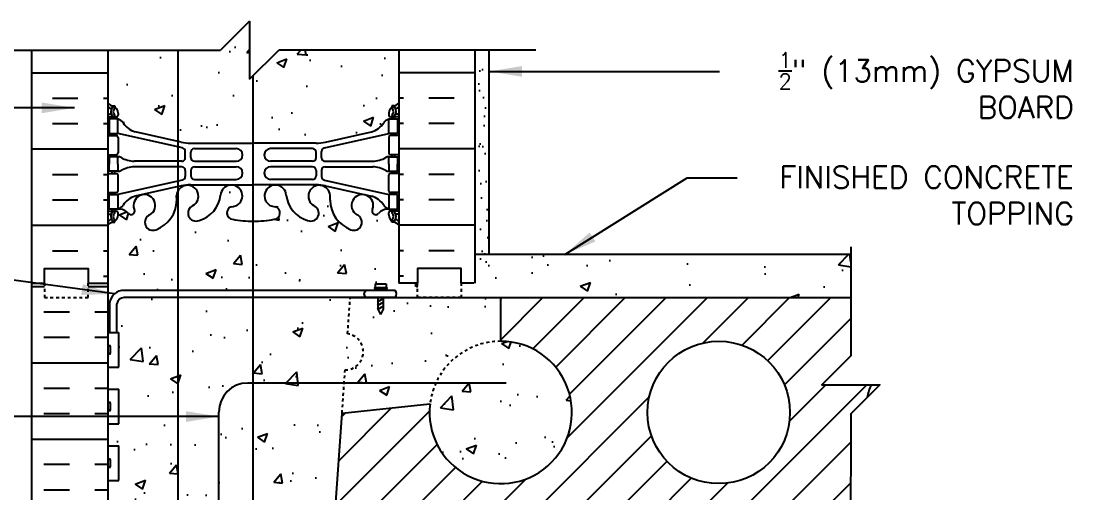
# Model space of a CAD drawing. Header units: inches. Extents: x 241.8 to 298.1, y 186.8 to 251.2.
# Drawn here: x 261.93 to 298.08, y 234.98 to 251.22 of the extents above; entities that cross this region are included whole.
import ezdxf

# ---------------------------------------------------------------- set-up
doc = ezdxf.new("R2010")
doc.units = ezdxf.units.IN
doc.header["$LTSCALE"] = 0.5
doc.header["$MEASUREMENT"] = 0
doc.linetypes.add('DASHED2', pattern=[0.375, 0.25, -0.125])
doc.linetypes.add('HIDDEN2', pattern=[0.1875, 0.125, -0.0625])
for name, color, linetype in [('HATCH', 12, 'Continuous'), ('Hidden2', 12, 'HIDDEN2'), ('line25', 2, 'Continuous'), ('LINE3', 3, 'Continuous'), ('LINE50', 5, 'Continuous'), ('LINE9', 9, 'Continuous'), ('TEXT', 4, 'Continuous'), ('Web_Edge', 9, 'Continuous')]:
    doc.layers.add(name, color=color, linetype=linetype)
doc.styles.add('DIM', font='romans.shx', dxfattribs={"width": 0.7})
doc.styles.add('ROMANS', font='romans.shx', dxfattribs={"height": 0.75})
doc.dimstyles.new('ext_12', dxfattribs={"dimscale": 12, "dimtxt": 0.09375, "dimasz": 0.09375, "dimexe": 0.09375, "dimexo": 0.0625, "dimgap": 0.0625, "dimtad": 1, "dimdec": 1, "dimzin": 3, "dimdsep": 46, "dimlunit": 4, "dimtxsty": 'DIM', "dimcen": 0.09, "dimdle": 0.09375, "dimclrt": 4, "dimadec": 0, "dimazin": 0, "dimtfac": 1, "dimtdec": 1, "dimtmove": 2, "dimatfit": 3, "dimfxl": 1, "dimfrac": 2, "dimtolj": 1, "dimtzin": 0, "dimarcsym": 0})

msp = doc.modelspace()

# ---------------------------------------------------------------- hatches: boundary and pattern name
at = {"layer": 'HATCH'}
h = msp.add_hatch(dxfattribs=at)
h.set_pattern_fill('AR-CONC', color=256, scale=0.5)
h.set_pattern_definition([(50, (0, 0), (3.5863, -0.31376), [0.375, -4.125]), (355, (0, 0), (-0.693757, 3.76096), [0.3, -3.3]), (100.4514, (0.299, -0.026), (2.892544, 3.4472), [0.3187, -3.50571]), (46.1842, (0, 1), (5.336207, -0.827596), [0.5625, -6.1875]), (96.6356, (0.4447, 0.931), (4.67331, 4.87059), [0.47805, -5.25857]), (351.1842, (0, 1), (4.67331, 4.87059), [0.45, -4.95]), (21, (0.5, 0.75), (2.984535, -2.013094), [0.375, -4.125]), (326, (0.5, 0.75), (1.216577, 3.62575), [0.3, -3.3]), (71.4514, (0.7487, 0.5822), (4.201112, 1.612656), [0.3187, -3.50571]), (37.5, (0, 0), (0.0607993, 1.6644693), [0, -3.26, 0, -3.35, 0, -3.3125]), (7.5, (0, 0), (1.315348, 1.9720586), [0, -1.91, 0, -3.185, 0, -1.2625]), (327.5, (-1.115, 0), (2.669112, -0.1127744), [0, -1.25, 0, -3.9, 0, -5.175]), (317.5, (-1.615, 0), (2.915931, 0.500525), [0, -1.625, 0, -2.59, 0, -3.675])])
h.paths.add_polyline_path([(272.972, 237.726), (273.075, 239.208, 0.932515), (273.162, 240.452), (273.25, 241.699), (265.467, 241.699, 0.366745), (265.223, 241.488), (265.223, 240.504), (265.286, 240.504), (265.286, 239.304), (264.921, 239.304), (264.921, 238.554), (265.286, 238.554), (265.286, 237.354), (264.921, 237.354), (264.921, 236.604), (265.286, 236.604), (265.286, 235.404), (264.921, 235.404), (264.921, 234.654), (265.286, 234.654), (265.286, 233.851, -0.162203), (265.452, 233.723, -0.520567), (266.088, 233.723, -0.520567), (266.523, 233.704, -0.520567), (267.333, 233.704, -0.520567), (267.604, 233.704, -0.520567), (268.192, 233.704, -0.520567), (268.704, 233.704, -0.520567), (269.09, 233.704, -0.520567), (269.534, 233.704, -0.520567), (269.977, 233.704, -0.520567), (270.421, 233.704, -0.520567), (270.701, 233.704, -0.512435), (270.921, 233.697, -0.512435), (271.141, 233.704, -0.520567), (271.421, 233.704, -0.520567), (271.865, 233.704, -0.520567), (272.309, 233.704, -0.203298), (272.488, 233.816, -0.626547), (272.734, 234.322)])
h.paths.add_polyline_path([(278.429, 240.199), (278.429, 241.699), (274.396, 241.699), (274.396, 241.301), (274.303, 241.114), (274.209, 241.301), (274.209, 241.699), (273.25, 241.699), (273.162, 240.452, -0.932515), (273.075, 239.208), (272.972, 237.726), (275.996, 238.044, -0.379205)])
h.paths.add_polyline_path([(278.429, 240.199, 0.379205), (275.996, 238.044, 2.637096)])
h.paths.add_polyline_path([(274.922, 244.198, 0.088986), (274.775, 244.296), (274.685, 244.296), (274.685, 244.338, -0.249069), (274.575, 244.545), (274.575, 244.612, -0.414214), (274.638, 244.675), (274.685, 244.675), (274.685, 244.745), (274.58, 244.745, 0.231736), (274.223, 244.594, -0.8344), (274.011, 244.719), (274.023, 244.741, 2.155404), (273.484, 244.546, -1), (273.271, 244.035, -0.311223), (272.562, 245.051), (272.562, 245.216, 1.661382), (272.001, 244.864, -1), (271.787, 244.352, -0.307094), (271.049, 245.248, 1.604516), (270.49, 244.872, 0.055617), (270.669, 244.826, -0.843243), (270.635, 244.394, -0.047544), (269.921, 244.329, -0.047544), (269.207, 244.394, -0.843243), (269.173, 244.826, 0.055617), (269.352, 244.872, 1.604516), (268.794, 245.248, -0.307094), (268.055, 244.352, -1), (267.842, 244.864, 1.661382), (267.28, 245.216), (267.281, 245.071, -0.316114), (266.572, 244.035, -1), (266.358, 244.546, 2.155404), (265.82, 244.741), (265.831, 244.719, -0.834375), (265.62, 244.594, 0.23174), (265.262, 244.745), (265.157, 244.745), (265.157, 244.675), (265.205, 244.675, -0.414214), (265.267, 244.612), (265.267, 244.545, -0.249069), (265.157, 244.338), (265.157, 244.296), (265.067, 244.296, 0.08841), (264.921, 244.199), (264.921, 240.504), (264.974, 240.504), (264.974, 241.506, -0.379483), (265.466, 241.949), (274.209, 241.949), (274.209, 241.989), (274.115, 241.989, -1), (274.115, 242.051), (274.115, 242.176), (274.49, 242.176), (274.49, 242.051, -1), (274.49, 241.989), (274.396, 241.989), (274.396, 241.949), (274.799, 241.949, -0.386179), (274.801, 241.699), (275.566, 241.699), (275.566, 242.199), (274.921, 242.199), (274.922, 242.754)])
h.paths.add_polyline_path([(274.58, 247.845), (274.685, 247.845), (274.685, 247.915), (274.638, 247.915, -0.414214), (274.575, 247.977), (274.575, 248.045, -0.249069), (274.685, 248.252), (274.685, 248.294), (274.775, 248.294, 0.08853), (274.921, 248.391), (274.921, 250.216), (270.791, 250.216), (269.791, 249.216), (269.791, 251.216), (268.791, 250.216), (264.921, 250.216), (264.921, 248.391, 0.08841), (265.067, 248.294), (265.157, 248.294), (265.157, 248.252, -0.249069), (265.267, 248.045), (265.267, 247.977, -0.414214), (265.205, 247.915), (265.157, 247.915), (265.157, 247.845), (265.262, 247.845, -0.168672), (265.448, 247.695, 0.17445), (265.856, 247.4), (267.437, 247.047, 0.054974), (267.763, 247.011), (269.921, 247.011), (272.079, 247.011, 0.054974), (272.406, 247.047), (273.987, 247.4, 0.17445), (274.394, 247.695, -0.168672)])
h.paths.add_polyline_path([(274.411, 232.886), (274.291, 233.086), (274.291, 233.199), (274.921, 233.199), (274.921, 233.698), (272.734, 233.697, -0.22962), (272.488, 233.816, 0.203298), (272.309, 233.704, 0.520567), (271.865, 233.704, 0.520567), (271.421, 233.704, 0.520567), (271.141, 233.704, 0.512435), (270.921, 233.697, 0.512435), (270.701, 233.704, 0.520567), (270.421, 233.704, 0.520567), (269.977, 233.704, 0.520567), (269.534, 233.704, 0.520567), (269.09, 233.704, 0.520567), (268.704, 233.704, 0.520567), (268.192, 233.704, 0.520567), (267.604, 233.704, 0.520567), (267.333, 233.704, 0.520567), (266.523, 233.704, 0.520567), (266.088, 233.723, 0.520567), (265.452, 233.723, 0.162203), (265.286, 233.851), (265.286, 233.574), (264.921, 233.574), (264.921, 233.199), (265.551, 233.199), (265.551, 233.086), (265.431, 232.886), (265.431, 231.525, 0.268156), (265.592, 231.377), (274.25, 231.377, 0.268138), (274.411, 231.525)])
h.paths.add_polyline_path([(269.845, 230.814, 0.225652), (269.47, 231.189), (265.806, 231.189, 0.225652), (265.431, 230.814), (265.431, 229.974, 0.225652), (265.806, 229.599), (269.47, 229.599, 0.225652), (269.845, 229.974)])
h.paths.add_polyline_path([(269.845, 229.033, 0.225652), (269.47, 229.408), (265.806, 229.408, 0.225652), (265.431, 229.033), (265.431, 228.192, 0.225652), (265.806, 227.817), (269.47, 227.817, 0.225652), (269.845, 228.192)])
h.paths.add_polyline_path([(274.411, 229.033, 0.225652), (274.036, 229.408), (270.373, 229.408, 0.225652), (269.998, 229.033), (269.998, 228.192, 0.225652), (270.373, 227.817), (274.036, 227.817, 0.225652), (274.411, 228.192)])
h.paths.add_polyline_path([(274.411, 230.814, 0.225652), (274.036, 231.189), (270.373, 231.189, 0.225652), (269.998, 230.814), (269.998, 229.974, 0.225652), (270.373, 229.599), (274.036, 229.599, 0.225652), (274.411, 229.974)])
h.paths.add_polyline_path([(274.511, 224.928), (274.411, 224.928), (274.411, 226.765, 0.108935), (274.259, 226.652, -0.8344), (274.047, 226.777), (274.059, 226.799, 2.155404), (273.52, 226.604, -1), (273.307, 226.093, -0.311223), (272.598, 227.109), (272.598, 227.274, 1.661382), (272.037, 226.921, -1), (271.823, 226.41, -0.307094), (271.085, 227.306, 1.604516), (270.526, 226.93, 0.055617), (270.705, 226.884, -0.843243), (270.671, 226.452, -0.049932), (269.921, 226.387, -0.049932), (269.171, 226.452, -0.843243), (269.137, 226.884, 0.055617), (269.316, 226.93, 1.604516), (268.758, 227.306, -0.307094), (268.019, 226.41, -1), (267.806, 226.921, 1.661382), (267.244, 227.274), (267.245, 227.128, -0.316114), (266.536, 226.093, -1), (266.322, 226.604, 2.155404), (265.784, 226.799), (265.795, 226.777, -0.834375), (265.584, 226.652, 0.108938), (265.431, 226.765), (265.431, 224.928), (265.331, 224.928), (265.331, 224.898, -0.414214), (265.281, 224.848), (265.155, 224.848), (265.112, 224.716, -0.725737), (265.006, 224.698), (264.921, 224.958), (264.921, 224.199), (264.921, 222.199, 0.08841), (265.067, 222.101), (265.157, 222.101), (265.157, 222.06, -0.249069), (265.267, 221.853), (265.267, 221.785, -0.414214), (265.205, 221.723), (265.157, 221.723), (265.157, 221.653), (265.262, 221.653, 0.231736), (265.62, 221.804, -0.8344), (265.831, 221.678), (265.82, 221.657, 2.155404), (266.358, 221.851, -1), (266.572, 222.362, -0.311223), (267.281, 221.346), (267.28, 221.181, 1.661382), (267.842, 221.534, -1), (268.055, 222.045, -0.307094), (268.794, 221.15, 1.604516), (269.352, 221.526, 0.055617), (269.173, 221.571, -0.843243), (269.207, 222.003, -0.047544), (269.921, 222.068, -0.047544), (270.635, 222.003, -0.843243), (270.669, 221.571, 0.055617), (270.49, 221.526, 1.604516), (271.049, 221.15, -0.307094), (271.787, 222.045, -1), (272.001, 221.534, 1.661382), (272.562, 221.181), (272.562, 221.327, -0.316114), (273.271, 222.362, -1), (273.484, 221.851, 2.155404), (274.023, 221.657), (274.011, 221.678, -0.834375), (274.223, 221.804, 0.23174), (274.58, 221.653), (274.685, 221.653), (274.685, 221.723), (274.638, 221.723, -0.414214), (274.575, 221.785), (274.575, 221.853, -0.249069), (274.685, 222.06), (274.685, 222.101), (274.775, 222.101, 0.088434), (274.921, 222.199), (274.921, 224.958), (274.842, 224.716, -0.725737), (274.736, 224.698), (274.687, 224.848), (274.561, 224.848, -0.414214), (274.511, 224.898)])
h.paths.add_polyline_path([(274.921, 218.006, 0.088429), (274.775, 218.104), (274.685, 218.104), (274.685, 218.146, -0.249069), (274.575, 218.353), (274.575, 218.42, -0.414214), (274.638, 218.483), (274.685, 218.483), (274.685, 218.553), (274.58, 218.553, -0.168672), (274.394, 218.702, 0.17445), (273.987, 218.998), (272.406, 219.351, 0.054974), (272.079, 219.387), (269.921, 219.387), (267.763, 219.387, 0.054974), (267.437, 219.351), (265.856, 218.998, 0.17445), (265.448, 218.702, -0.168672), (265.262, 218.553), (265.157, 218.553), (265.157, 218.483), (265.205, 218.483, -0.414214), (265.267, 218.42), (265.267, 218.353, -0.249069), (265.157, 218.146), (265.157, 218.104), (265.067, 218.104, 0.08841), (264.921, 218.006), (264.921, 212.391, 0.08841), (265.067, 212.294), (265.157, 212.294), (265.157, 212.252, -0.249069), (265.267, 212.045), (265.267, 211.977, -0.414214), (265.205, 211.915), (265.157, 211.915), (265.157, 211.845), (265.262, 211.845, -0.168672), (265.448, 211.695, 0.17445), (265.856, 211.4), (267.437, 211.047, 0.054974), (267.763, 211.011), (269.921, 211.011), (272.079, 211.011, 0.054974), (272.406, 211.047), (273.987, 211.4, 0.17445), (274.394, 211.695, -0.168672), (274.58, 211.845), (274.685, 211.845), (274.685, 211.915), (274.638, 211.915, -0.414214), (274.575, 211.977), (274.575, 212.045, -0.249069), (274.685, 212.252), (274.685, 212.294), (274.775, 212.294, 0.088421), (274.921, 212.391)])
h.paths.add_polyline_path([(269.173, 208.826, 0.055617), (269.352, 208.872, 1.604516), (268.794, 209.248, -0.307094), (268.055, 208.352, -1), (267.842, 208.864, 1.661382), (267.28, 209.216), (267.281, 209.071, -0.237252), (266.851, 208.189), (268.791, 208.189), (269.066, 208.464, -0.568049)])
h.paths.add_polyline_path([(266.358, 208.546, 2.155404), (265.82, 208.741), (265.831, 208.719, -0.834375), (265.62, 208.594, 0.23174), (265.262, 208.745), (265.157, 208.745), (265.157, 208.675), (265.205, 208.675, -0.414214), (265.267, 208.612), (265.267, 208.545, -0.249069), (265.157, 208.338), (265.157, 208.296), (265.067, 208.296, 0.08841), (264.921, 208.199), (264.921, 208.189), (266.208, 208.189, -0.408222)])
h.paths.add_polyline_path([(272.562, 209.051), (272.562, 209.216, 1.661382), (272.001, 208.864, -1), (271.787, 208.352, -0.307094), (271.049, 209.248, 1.604516), (270.49, 208.872, 0.055617), (270.669, 208.826, -0.843243), (270.635, 208.394, -0.047544), (269.921, 208.329, -0.008643), (269.791, 208.331), (269.791, 207.189), (270.791, 208.189), (272.992, 208.189, -0.232553)])
h.paths.add_polyline_path([(274.685, 208.338, -0.249069), (274.575, 208.545), (274.575, 208.612, -0.414214), (274.638, 208.675), (274.685, 208.675), (274.685, 208.745), (274.58, 208.745, 0.231736), (274.223, 208.594, -0.8344), (274.011, 208.719), (274.023, 208.741, 2.155404), (273.484, 208.546, -0.408222), (273.635, 208.189), (274.921, 208.189), (274.921, 208.199, 0.088416), (274.775, 208.296), (274.685, 208.296)])
h = msp.add_hatch(dxfattribs=at)
h.set_pattern_fill('AR-SAND', color=256, scale=0.5, style=0)
h.set_pattern_definition([(37.5, (181.79665, -7.8026), (-0.0314967, 0.9634119), [0, -0.76, 0, -0.85, 0, -0.8125]), (7.5, (181.7966, -7.8026), (0.8848884, 1.411073), [0, -0.41, 0, -0.685, 0, -0.2625]), (327.5, (181.18165, -7.8026), (1.557071, 0.0028295), [0, -0.25, 0, -0.9, 0, -1.175]), (317.5, (181.1816, -7.8026), (1.503063, 0.438838), [0, -0.125, 0, -0.59, 0, -0.675])])
h.paths.add_polyline_path([(278.026, 250.202), (277.538, 250.202), (277.533, 244.199), (277.546, 244.199), (277.546, 242.199), (278.026, 242.199)])
h = msp.add_hatch(dxfattribs=at)
h.set_pattern_fill('AR-CONC', color=256, scale=0.5, style=0)
h.set_pattern_definition([(50, (181.7967, 1.2235), (3.5863, -0.31376), [0.375, -4.125]), (355, (181.7967, 1.2235), (-0.693757, 3.76096), [0.3, -3.3]), (100.4514, (182.0956, 1.1973), (2.892547, 3.447198), [0.3187, -3.50571]), (46.1842, (181.7967, 2.2235), (5.336205, -0.827595), [0.5625, -6.1875]), (96.6356, (182.2414, 2.1545), (4.67331, 4.87059), [0.47805, -5.25856]), (351.1842, (181.7967, 2.2235), (4.67331, 4.87059), [0.45, -4.95]), (21, (182.2967, 1.9735), (2.984535, -2.013094), [0.375, -4.125]), (326, (182.2967, 1.9735), (1.216577, 3.62575), [0.3, -3.3]), (71.4514, (182.5454, 1.8057), (4.201113, 1.612652), [0.3187, -3.50571]), (37.5, (181.7967, 1.2235), (0.060799, 1.664469), [0, -3.26, 0, -3.35, 0, -3.3125]), (7.5, (181.7967, 1.2235), (1.315348, 1.972059), [0, -1.91, 0, -3.185, 0, -1.2625]), (327.5, (180.6817, 1.2235), (2.669112, -0.1127744), [0, -1.25, 0, -3.9, 0, -5.175]), (317.5, (180.1817, 1.2235), (2.91593, 0.500525), [0, -1.625, 0, -2.59, 0, -3.675])])
h.paths.add_polyline_path([(290.472, 241.699), (290.472, 243.199), (277.546, 243.199), (277.546, 241.699)])
h = msp.add_hatch(dxfattribs=at)
h.set_pattern_fill('INSUL', color=256, scale=7, angle=180, style=0)
h.set_pattern_definition([(180, (272.3384, 223.6988), (-3e-16, -2.625), []), (180, (272.3384, 222.8238), (-3e-16, -2.625), [0.875, -0.875]), (180, (272.3384, 221.9488), (-3e-16, -2.625), [0.875, -0.875])])
h.paths.add_polyline_path([(262.296, 224.199), (262.734, 224.199), (262.734, 224.699), (264.234, 224.699), (264.234, 224.199), (264.921, 224.199), (264.921, 242.199), (264.671, 242.199), (264.234, 242.199), (264.234, 241.699), (262.734, 241.699), (262.734, 242.199), (262.296, 242.199)])
h = msp.add_hatch(dxfattribs=at)
h.set_pattern_fill('ANSI31', color=256, scale=8, style=0)
h.paths.add_polyline_path([(290.472, 237.699), (291.032, 238.259, -0.047162), (291.17, 238.699), (290.472, 238.699), (289.472, 238.699), (290.472, 239.699), (290.472, 241.699), (278.429, 241.699), (278.429, 240.199, -2.637096), (275.996, 238.044), (272.972, 237.726), (272.734, 234.322, 1.000041), (272.734, 233.697), (290.465, 233.699)])
h.paths.add_polyline_path([(283.478, 237.748, -1), (288.379, 237.748, -1)], flags=16)

# ---------------------------------------------------------------- linework, layer by layer
for p, q in [((262.296, 249.439), (264.921, 249.439)), ((277.546, 249.439), (274.921, 249.439)), ((263.01, 248.564), (263.885, 248.564)), ((264.76, 248.564), (264.921, 248.564)), ((275.083, 248.564), (274.921, 248.564)), ((276.833, 248.564), (275.958, 248.564)), ((263.01, 247.689), (263.885, 247.689)), ((264.76, 247.689), (264.921, 247.689)), ((275.083, 247.689), (274.921, 247.689)), ((276.833, 247.689), (275.958, 247.689)), ((262.296, 246.814), (264.921, 246.814)), ((277.546, 246.814), (274.921, 246.814)), ((263.01, 245.939), (263.885, 245.939)), ((264.76, 245.939), (264.921, 245.939)), ((275.083, 245.939), (274.921, 245.939)), ((276.833, 245.939), (275.958, 245.939)), ((263.01, 245.064), (263.885, 245.064)), ((264.76, 245.064), (264.921, 245.064)), ((275.083, 245.064), (274.921, 245.064)), ((276.833, 245.064), (275.958, 245.064)), ((262.296, 244.189), (264.921, 244.189)), ((277.546, 244.189), (274.921, 244.189)), ((263.01, 243.314), (263.885, 243.314)), ((264.76, 243.314), (264.921, 243.314)), ((275.083, 243.314), (274.921, 243.314)), ((276.833, 243.314), (275.958, 243.314)), ((264.76, 242.439), (264.921, 242.439)), ((275.083, 242.439), (274.921, 242.439))]:
    msp.add_line(p, q, dxfattribs=at)
at = {"layer": 'Hidden2'}
for p, q in [((273.162, 240.452), (273.25, 241.699)), ((272.972, 237.726), (273.075, 239.208))]:
    msp.add_line(p, q, dxfattribs=at)
for centre, radius, start, end in [((273.075, 239.833), 0.625, 270, 82), ((278.429, 237.748), 2.45, 90, 173.0679)]:
    msp.add_arc(centre, radius, start, end, dxfattribs=at)
at = {"layer": 'line25'}
for p, q in [((264.921, 224.199), (264.921, 250.216)), ((274.921, 250.216), (274.922, 242.754)), ((274.922, 242.754), (274.921, 242.199)), ((273.25, 241.699), (290.465, 241.699)), ((278.429, 240.199), (278.429, 241.699)), ((264.921, 240.504), (265.286, 240.504)), ((265.286, 239.304), (265.286, 240.504)), ((264.921, 239.304), (265.286, 239.304)), ((264.921, 238.554), (265.286, 238.554)), ((265.286, 237.354), (265.286, 238.554)), ((272.972, 237.726), (275.996, 238.044)), ((272.734, 234.324), (272.972, 237.726)), ((264.921, 237.354), (265.286, 237.354)), ((264.921, 236.604), (265.286, 236.604)), ((265.286, 235.404), (265.286, 236.604)), ((264.921, 235.404), (265.286, 235.404))]:
    msp.add_line(p, q, dxfattribs=at)
msp.add_circle((285.929, 237.748), 2.45, dxfattribs=at)
for centre, start, end in [((278.429, 237.748), 173.0679, 90), ((293.429, 237.748), 157.1802, 167.9809)]:
    msp.add_arc(centre, 2.45, start, end, dxfattribs=at)
at = {"layer": 'LINE3'}
for p, q in [((267.324, 250.216), (267.324, 212.483)), ((269.905, 249.33), (269.903, 233.804)), ((278.617, 238.76), (269.729, 238.76)), ((268.729, 224.293), (268.729, 237.76))]:
    msp.add_line(p, q, dxfattribs=at)
msp.add_arc((269.729, 237.76), 1, 90, 180, dxfattribs=at)
at = {"layer": 'LINE50'}
for p, q in [((262.296, 224.199), (262.296, 250.216)), ((277.546, 242.199), (277.546, 250.216)), ((262.734, 242.199), (262.734, 242.699)), ((262.734, 242.699), (264.234, 242.699)), ((264.234, 242.699), (264.234, 242.199)), ((262.296, 242.199), (262.734, 242.199)), ((264.234, 242.199), (264.671, 242.199)), ((264.671, 242.199), (264.921, 242.199)), ((274.33, 242.199), (274.33, 242.199))]:
    msp.add_line(p, q, dxfattribs=at)
for points in [[(262.296, 242.199), (262.734, 242.199), (262.734, 242.699), (264.234, 242.699), (264.234, 242.199), (264.921, 242.199)], [(277.504, 242.199), (277.066, 242.199), (277.066, 242.699), (275.566, 242.699), (275.566, 242.199), (274.921, 242.199)]]:
    msp.add_lwpolyline(points, dxfattribs=at)
at = {"layer": 'LINE9'}
for p, q in [((269.791, 251.216), (268.791, 250.216)), ((269.791, 251.216), (269.791, 249.216)), ((259.949, 250.216), (268.791, 250.216)), ((269.791, 249.216), (270.791, 250.216)), ((279.632, 250.216), (270.791, 250.216)), ((278.026, 243.199), (278.026, 250.216)), ((277.549, 243.199), (290.465, 243.199)), ((274.799, 241.949), (265.466, 241.949)), ((274.115, 242.176), (274.115, 242.051)), ((274.115, 242.176), (274.49, 242.176)), ((274.115, 242.051), (274.49, 242.051)), ((274.115, 241.989), (274.49, 241.989)), ((274.115, 241.989), (274.49, 241.989)), ((274.209, 241.949), (274.209, 241.989)), ((274.396, 241.949), (274.396, 241.989)), ((274.49, 242.176), (274.49, 242.051)), ((274.801, 241.699), (265.467, 241.699)), ((274.195, 241.684), (274.221, 241.699)), ((274.195, 241.551), (274.413, 241.677)), ((274.195, 241.426), (274.413, 241.552)), ((274.209, 241.301), (274.209, 241.699)), ((274.396, 241.301), (274.396, 241.699)), ((264.974, 241.506), (264.974, 240.504)), ((265.223, 240.504), (265.223, 241.488)), ((274.195, 241.293), (274.413, 241.419)), ((274.303, 241.114), (274.209, 241.301)), ((274.303, 241.114), (274.396, 241.301)), ((264.921, 239.794), (264.921, 240.014)), ((264.921, 239.959), (264.921, 239.959)), ((264.921, 239.849), (264.921, 239.849)), ((264.961, 240.054), (264.961, 240.054)), ((264.961, 239.754), (264.961, 239.754)), ((265.001, 239.794), (265.001, 240.014)), ((264.921, 237.844), (264.921, 238.064)), ((264.921, 238.009), (264.921, 238.009)), ((264.961, 238.104), (264.961, 238.104)), ((265.001, 237.844), (265.001, 238.064)), ((264.921, 237.899), (264.921, 237.899)), ((264.961, 237.804), (264.961, 237.804)), ((264.921, 235.894), (264.921, 236.114)), ((264.961, 236.154), (264.961, 236.154)), ((265.001, 235.894), (265.001, 236.114)), ((264.921, 236.059), (264.921, 236.059)), ((264.921, 235.949), (264.921, 235.949)), ((264.961, 235.854), (264.961, 235.854))]:
    msp.add_line(p, q, dxfattribs=at)
msp.add_lwpolyline([(290.472, 243.443), (290.472, 239.699), (289.472, 238.699), (290.472, 238.699), (291.472, 238.699), (290.472, 237.699), (290.465, 233.386)], dxfattribs=at)
at = {"layer": 'LINE9', "linetype": 'DASHED2', "ltscale": 0.15}
for points in [[(262.734, 242.199), (262.734, 242.199), (262.734, 241.699), (264.234, 241.699), (264.234, 242.199), (264.234, 242.199)], [(277.066, 242.199), (277.066, 242.199), (277.066, 241.699), (275.566, 241.699)], [(275.566, 241.699), (275.566, 242.199), (275.566, 242.199)]]:
    msp.add_lwpolyline(points, dxfattribs=at)
at = {"layer": 'LINE9'}
for centre, radius, start, end in [((265.47, 241.45), 0.499, 89.3543, 173.5797), ((273.847, 241.824), 0.125, 89.3947, 270.6053), ((274.115, 242.02), 0.0312, 90, 270), ((274.49, 242.02), 0.0312, 270, 90), ((274.662, 241.823), 0.186, 318.1805, 42.6425), ((265.47, 241.45), 0.249, 89.3543, 171.2068), ((264.961, 240.014), 0.04, 90, 180), ((264.961, 239.794), 0.04, 180, 270), ((264.961, 240.014), 0.04, 360, 90), ((264.961, 239.794), 0.04, 270, 0), ((264.961, 238.064), 0.04, 90, 180), ((264.961, 238.064), 0.04, 360, 90), ((264.961, 237.844), 0.04, 180, 270), ((264.961, 237.844), 0.04, 270, 0), ((264.961, 236.114), 0.04, 90, 180), ((264.961, 236.114), 0.04, 360, 90), ((264.961, 235.894), 0.04, 180, 270), ((264.961, 235.894), 0.04, 270, 0)]:
    msp.add_arc(centre, radius, start, end, dxfattribs=at)
at = {"layer": 'Web_Edge'}
for p, q in [((265.067, 248.294), (265.157, 248.294)), ((265.157, 248.294), (265.157, 248.252)), ((265.267, 248.045), (265.267, 247.977)), ((274.575, 248.045), (274.575, 247.977)), ((274.775, 248.294), (274.685, 248.294)), ((274.685, 248.294), (274.685, 248.252)), ((264.921, 248.015), (264.999, 248.015)), ((264.921, 247.915), (265.205, 247.915)), ((265.067, 247.915), (265.067, 247.845)), ((265.157, 247.915), (265.157, 247.845)), ((274.921, 247.915), (274.638, 247.915)), ((274.685, 247.915), (274.685, 247.845)), ((274.775, 247.915), (274.775, 247.845)), ((274.921, 248.015), (274.843, 248.015)), ((265.067, 247.345), (265.067, 247.275)), ((265.157, 247.345), (265.157, 247.275)), ((267.48, 246.848), (265.262, 247.345)), ((267.437, 247.047), (265.856, 247.4)), ((272.363, 246.848), (274.58, 247.345)), ((272.406, 247.047), (273.987, 247.4)), ((274.685, 247.345), (274.685, 247.275)), ((274.775, 247.345), (274.775, 247.275)), ((264.921, 247.275), (265.205, 247.275)), ((265.267, 247.212), (265.267, 246.677)), ((267.763, 247.011), (269.921, 247.011)), ((272.079, 247.011), (269.921, 247.011)), ((274.575, 247.212), (274.575, 246.677)), ((274.921, 247.275), (274.638, 247.275)), ((264.921, 246.615), (265.205, 246.615)), ((265.067, 246.615), (265.067, 246.545)), ((265.157, 246.615), (265.157, 246.545)), ((267.578, 246.514), (267.578, 246.726)), ((267.765, 246.515), (267.765, 246.699)), ((267.89, 246.824), (269.33, 246.824)), ((271.953, 246.824), (270.513, 246.824)), ((272.078, 246.515), (272.078, 246.699)), ((272.265, 246.514), (272.265, 246.726)), ((274.921, 246.615), (274.638, 246.615)), ((274.685, 246.615), (274.685, 246.545)), ((274.775, 246.615), (274.775, 246.545)), ((267.453, 246.389), (265.815, 246.389)), ((267.89, 246.39), (269.33, 246.39)), ((271.953, 246.39), (270.513, 246.39)), ((272.39, 246.389), (274.028, 246.389)), ((264.921, 245.975), (265.205, 245.975)), ((265.067, 245.975), (265.067, 246.045)), ((265.157, 245.975), (265.157, 246.045)), ((265.267, 245.377), (265.267, 245.912)), ((267.453, 246.201), (265.815, 246.201)), ((267.578, 246.076), (267.578, 245.864)), ((267.765, 246.075), (267.765, 245.891)), ((267.89, 246.2), (269.33, 246.2)), ((271.953, 246.2), (270.513, 246.2)), ((272.078, 246.075), (272.078, 245.891)), ((272.265, 246.076), (272.265, 245.864)), ((272.39, 246.201), (274.028, 246.201)), ((274.575, 245.377), (274.575, 245.912)), ((274.921, 245.975), (274.638, 245.975)), ((274.685, 245.975), (274.685, 246.045)), ((274.775, 245.975), (274.775, 246.045)), ((267.48, 245.742), (265.262, 245.245)), ((267.437, 245.543), (265.856, 245.19)), ((267.763, 245.579), (269.921, 245.579)), ((267.89, 245.766), (269.33, 245.766)), ((272.079, 245.579), (269.921, 245.579)), ((271.953, 245.766), (270.513, 245.766)), ((272.363, 245.742), (274.58, 245.245)), ((272.406, 245.543), (273.987, 245.19)), ((264.921, 245.315), (265.205, 245.315)), ((265.067, 245.245), (265.067, 245.315)), ((265.157, 245.245), (265.157, 245.315)), ((267.281, 245.051), (267.28, 245.216)), ((272.562, 245.051), (272.562, 245.216)), ((274.921, 245.315), (274.638, 245.315)), ((274.685, 245.245), (274.685, 245.315)), ((274.775, 245.245), (274.775, 245.315)), ((264.921, 244.675), (265.205, 244.675)), ((264.921, 244.575), (264.999, 244.575)), ((265.067, 244.675), (265.067, 244.745)), ((265.157, 244.675), (265.157, 244.745)), ((265.267, 244.545), (265.267, 244.612)), ((265.82, 244.741), (265.831, 244.719)), ((274.023, 244.741), (274.011, 244.719)), ((274.575, 244.545), (274.575, 244.612)), ((274.921, 244.675), (274.638, 244.675)), ((274.685, 244.675), (274.685, 244.745)), ((274.775, 244.675), (274.775, 244.745)), ((274.921, 244.575), (274.843, 244.575)), ((265.067, 244.296), (265.157, 244.296)), ((265.157, 244.296), (265.157, 244.338)), ((274.685, 244.296), (274.685, 244.338)), ((274.775, 244.296), (274.685, 244.296))]:
    msp.add_line(p, q, dxfattribs=at)
for points in [[(264.962, 247.345), (265.262, 247.345), (265.262, 247.845), (264.962, 247.845)], [(274.88, 247.345), (274.58, 247.345), (274.58, 247.845), (274.88, 247.845)], [(264.962, 245.245), (265.262, 245.245), (265.262, 244.745), (264.962, 244.745)], [(274.88, 245.245), (274.58, 245.245), (274.58, 244.745), (274.88, 244.745)]]:
    msp.add_lwpolyline(points, close=True, dxfattribs=at)
for points in [[(265.262, 246.295), (265.262, 246.545), (264.962, 246.545), (264.962, 246.295)], [(265.262, 246.295), (265.262, 246.045), (264.962, 246.045), (264.962, 246.295)], [(274.58, 246.295), (274.58, 246.545), (274.88, 246.545), (274.88, 246.295)], [(274.58, 246.295), (274.58, 246.045), (274.88, 246.045), (274.88, 246.295)]]:
    msp.add_lwpolyline(points, dxfattribs=at)
for centre, radius, start, end in [((265.267, 248.752), 0.5, 226.2122, 250.5288), ((274.575, 248.752), 0.5, 289.4712, 313.7891), ((265.267, 248.752), 0.6, 234.7842, 245.0748), ((264.999, 248.035), 0.0196, 269.4032, 15.4901), ((265.261, 248.1), 0.25, 140.1145, 222.4609), ((265.005, 248.189), 0.021, 343.464, 63.9957), ((265.103, 248.23), 0.045, 321.448, 139.1879), ((265.017, 248.045), 0.25, 0, 70.5288), ((265.261, 248.1), 0.16, 140.0001, 222.4609), ((274.825, 248.045), 0.25, 109.4712, 180), ((274.739, 248.23), 0.045, 40.8121, 218.552), ((274.582, 248.1), 0.16, 317.5391, 39.9999), ((274.582, 248.1), 0.25, 317.5391, 39.8855), ((274.837, 248.189), 0.021, 116.0043, 196.536), ((274.843, 248.035), 0.0196, 164.5099, 270.5968), ((274.575, 248.752), 0.6, 294.9252, 305.2168), ((265.11, 247.961), 0.045, 222.4609, 42.4609), ((265.205, 247.977), 0.0625, 270, 0), ((265.14, 247.502), 0.364, 34.9775, 70.3387), ((266.063, 248.114), 0.743, 212.7919, 253.8107), ((273.78, 248.114), 0.743, 286.1893, 327.2081), ((274.703, 247.502), 0.364, 109.6613, 145.0225), ((274.638, 247.977), 0.0625, 180, 270), ((274.733, 247.961), 0.045, 137.5391, 317.5391), ((265.205, 247.212), 0.0625, 0, 90), ((267.763, 248.511), 1.5, 257.4135, 270), ((272.079, 248.511), 1.5, 270, 282.5865), ((274.638, 247.212), 0.0625, 90, 180), ((265.205, 246.677), 0.0625, 270, 0), ((267.453, 246.726), 0.125, 0, 77.3767), ((267.89, 246.699), 0.125, 90, 180), ((269.33, 246.607), 0.217, 270, 90), ((270.513, 246.607), 0.217, 90, 270), ((271.953, 246.699), 0.125, 0, 90), ((272.39, 246.726), 0.125, 102.6233, 180), ((274.638, 246.677), 0.0625, 180, 270), ((265.258, 246.326), 0.219, 60.4937, 88.92), ((265.904, 247.556), 1.17, 242.6365, 265.6505), ((267.453, 246.514), 0.125, 270, 0), ((267.89, 246.515), 0.125, 180, 270), ((271.953, 246.515), 0.125, 270, 360), ((272.39, 246.514), 0.125, 180, 270), ((273.939, 247.556), 1.17, 274.3495, 297.3635), ((274.584, 246.326), 0.219, 91.08, 119.5063), ((265.205, 245.912), 0.0625, 0, 90), ((265.258, 246.264), 0.219, 271.08, 299.5063), ((265.904, 245.034), 1.17, 94.3495, 117.3635), ((267.453, 246.076), 0.125, 0, 90), ((267.453, 245.864), 0.125, 282.6233, 0), ((267.89, 246.075), 0.125, 90, 180), ((267.89, 245.891), 0.125, 180, 270), ((269.33, 245.983), 0.217, 270, 90), ((270.513, 245.983), 0.217, 90, 270), ((271.953, 246.075), 0.125, 0, 90), ((271.953, 245.891), 0.125, 270, 0), ((272.39, 246.076), 0.125, 90, 180), ((272.39, 245.864), 0.125, 180, 257.3767), ((273.939, 245.034), 1.17, 62.6365, 85.6505), ((274.584, 246.264), 0.219, 240.4937, 268.92), ((274.638, 245.912), 0.0625, 90, 180), ((267.654, 245.189), 0.375, 299.9315, 175.7552), ((267.763, 244.079), 1.5, 90, 102.5865), ((269.165, 245.197), 0.375, 299.9315, 175.7552), ((270.677, 245.197), 0.375, 4.2448, 240.0685), ((272.188, 245.189), 0.375, 4.2448, 240.0685), ((272.079, 244.079), 1.5, 77.4135, 90), ((265.205, 245.377), 0.0625, 270, 0), ((266.063, 244.476), 0.743, 106.1893, 147.2081), ((266.171, 244.871), 0.375, 299.9315, 200.3757), ((267.764, 245.345), 1.034, 286.3365, 353.3331), ((272.078, 245.345), 1.034, 186.6669, 253.6635), ((273.671, 244.871), 0.375, 339.6243, 240.0685), ((273.78, 244.476), 0.743, 32.7919, 73.8107), ((274.638, 245.377), 0.0625, 180, 270), ((265.14, 245.088), 0.364, 289.6613, 325.0225), ((266.189, 245.058), 1.092, 290.5175, 359.6668), ((267.948, 244.608), 0.277, 112.68, 292.68), ((269.227, 244.613), 0.22, 104.2604, 264.8165), ((269.059, 245.653), 0.834, 277.8937, 290.6271), ((270.784, 245.653), 0.834, 249.3729, 262.1063), ((270.615, 244.613), 0.22, 275.1835, 75.7396), ((271.894, 244.608), 0.277, 247.32, 67.32), ((273.653, 245.058), 1.092, 180.3332, 249.4825), ((274.703, 245.088), 0.364, 214.9775, 250.3387), ((264.999, 244.555), 0.0196, 344.5099, 90.5968), ((265.261, 244.49), 0.25, 137.5391, 219.8855), ((265.11, 244.629), 0.045, 317.5391, 137.5391), ((265.261, 244.49), 0.16, 137.5391, 219.9999), ((265.017, 244.545), 0.25, 289.4712, 360), ((265.205, 244.612), 0.0625, 360, 90), ((265.287, 244.304), 0.441, 41.0127, 93.2024), ((265.714, 244.676), 0.125, 221.0127, 20.3757), ((266.465, 244.291), 0.277, 112.68, 292.68), ((273.377, 244.291), 0.277, 247.32, 67.32), ((274.128, 244.676), 0.125, 159.6243, 318.9873), ((274.556, 244.304), 0.441, 86.7976, 138.9873), ((274.638, 244.612), 0.0625, 90, 180), ((274.825, 244.545), 0.25, 180, 250.5288), ((274.733, 244.629), 0.045, 42.4609, 222.4609), ((274.582, 244.49), 0.16, 320.0001, 42.4609), ((274.582, 244.49), 0.25, 320.1145, 42.4609), ((274.843, 244.555), 0.0196, 89.4032, 195.4901), ((265.267, 243.838), 0.6, 114.9252, 125.2168), ((265.267, 243.838), 0.5, 109.4712, 133.7878), ((265.005, 244.401), 0.021, 296.0043, 16.536), ((265.103, 244.36), 0.045, 220.8121, 38.552), ((269.904, 248.107), 3.777, 259.3725, 270.2606), ((269.938, 248.107), 3.777, 269.7394, 280.6275), ((274.739, 244.36), 0.045, 141.448, 319.1879), ((274.575, 243.838), 0.5, 46.2109, 70.5288), ((274.837, 244.401), 0.021, 163.464, 243.9957), ((274.575, 243.838), 0.6, 54.7832, 65.0748)]:
    msp.add_arc(centre, radius, start, end, dxfattribs=at)
for points in [[(267.765, 246.52), (267.765, 246.694)], [(272.078, 246.52), (272.078, 246.694)], [(267.765, 246.07), (267.765, 245.896)], [(272.078, 246.07), (272.078, 245.896)]]:
    msp.add_open_spline(points, degree=1, dxfattribs=at)

# ---------------------------------------------------------------- texts
at = {"layer": 'TEXT', "char_height": 0.75, "width": 12.99266, "attachment_point": 6, "style": 'ROMANS'}
for s, insert in [('\\A1;{\\H0.7x;\\S1/2;}" (13mm) GYPSUM BOARD', (298.146, 249.003)), ('\\A1;FINISHED CONCRETE TOPPING', (298.146, 245.219))]:
    msp.add_mtext(s, dxfattribs=dict(at, insert=insert))

# ---------------------------------------------------------------- leaders
at = {"layer": 'TEXT'}
for points in [[(278.038, 249.482), (285.95, 249.482)], [(280.635, 243.187), (284.847, 245.822), (286.561, 245.822)], [(268.729, 237.606), (262.066, 237.606), (253.37, 237.606)]]:
    msp.add_leader(points, dimstyle='ext_12', override={"dimgap": 0.0625, "dimtad": 0}, dxfattribs=at)
for points in [[(263.762, 248.228), (255.466, 248.228)], [(265.139, 241.824), (255.908, 243.079), (253.522, 243.079)]]:
    msp.add_leader(points, dimstyle='ext_12', dxfattribs=at)

doc.saveas('drawing.dxf')
